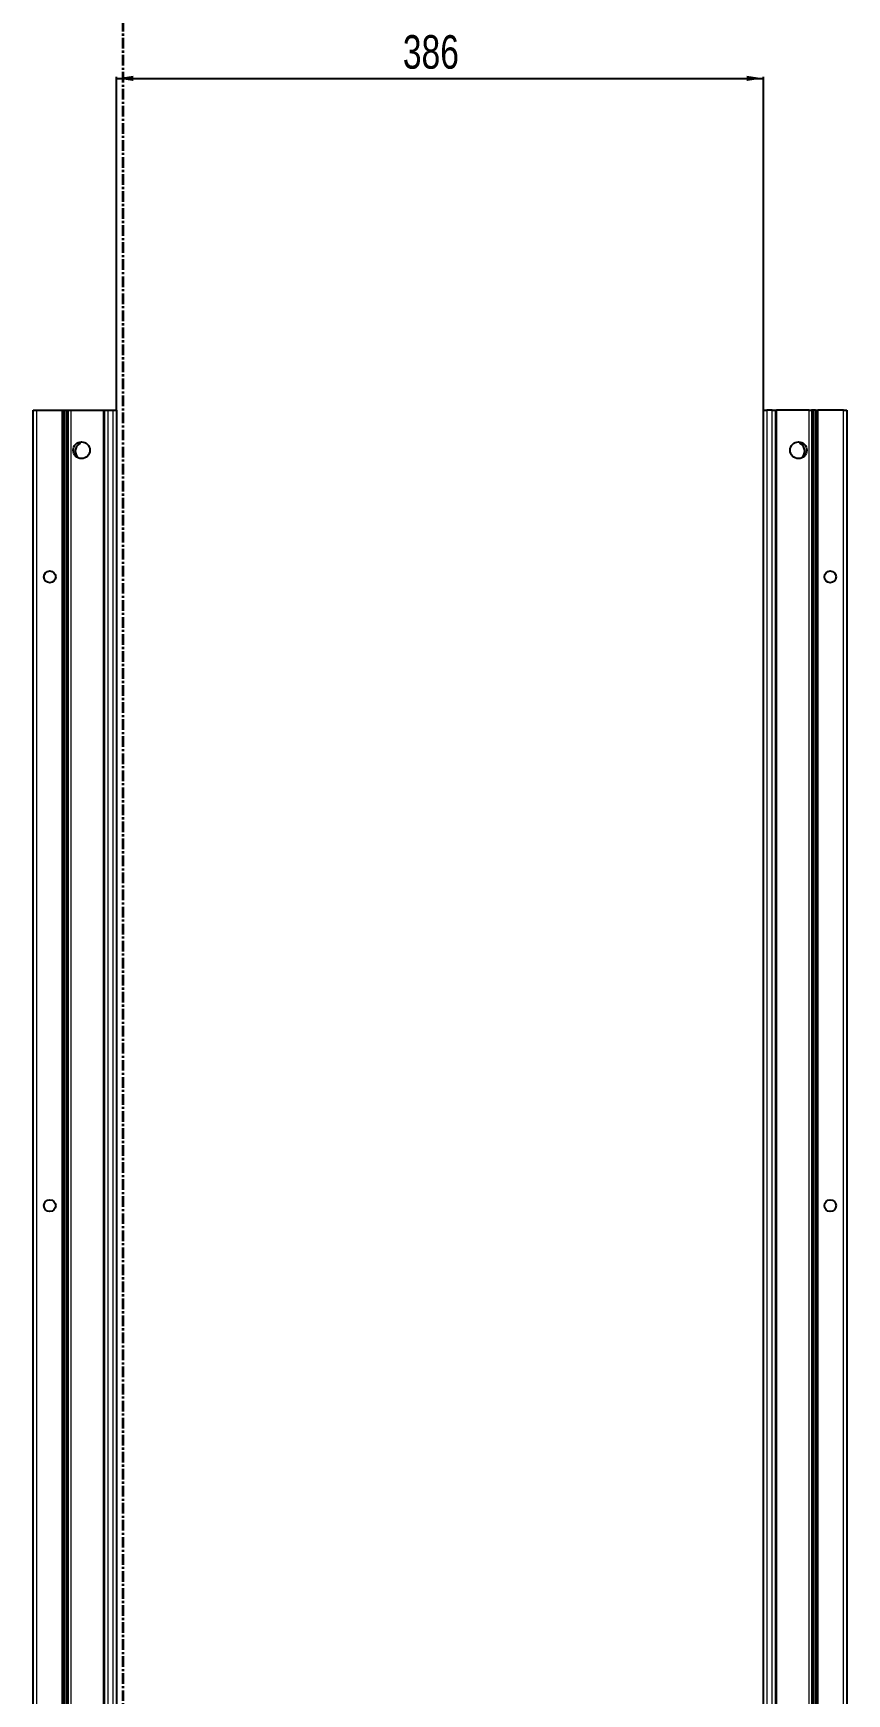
# Model space of a CAD drawing. Header units: millimetres. Extents: x -199 to 2744, y -1747 to 1507.
# Drawn here: x 1263 to 1749, y -118 to 872 of the extents above; entities that cross this region are included whole.
import ezdxf

# ---------------------------------------------------------------- set-up
doc = ezdxf.new("R2010")
doc.units = ezdxf.units.MM
doc.linetypes.add('CENTER', pattern=[10.16, 6.35, -1.27, 1.27, -1.27])
doc.layers.add('FORMAT', color=7, linetype='Continuous')
doc.styles.add('SLDTEXTSTYLE0', font='TXT', dxfattribs={"width": 0.75})
doc.dimstyles.new('SLDDIMSTYLE0', dxfattribs={"dimtxt": 20, "dimasz": 10, "dimexe": 0, "dimexo": 0.0625, "dimgap": 5, "dimtad": 2, "dimdec": 1, "dimrnd": 1e-09, "dimzin": 12, "dimdsep": 46, "dimtxsty": 'SLDTEXTSTYLE0', "dimsah": 1, "dimcen": 0.09, "dimadec": 0, "dimazin": 3, "dimtfac": 1, "dimtofl": 0, "dimtmove": 0, "dimatfit": 3, "dimfxl": 0, "dimfrac": 2, "dimtolj": 1, "dimtzin": 12, "dimarcsym": 0})

# ---------------------------------------------------------------- blocks, each defined once
blk = doc.blocks.new('_D_4')
at = {"layer": 'FORMAT'}
for p, q in [((1312.99, 647.22), (1312.99, 846)), ((1312.99, 845), (1698.99, 845)), ((1698.99, 647.22), (1698.99, 846))]:
    blk.add_line(p, q, dxfattribs=at)
for points in [[(1312.99, 845), (1322.99, 843.46), (1322.99, 846.54)], [(1698.99, 845), (1688.99, 846.54), (1688.99, 843.46)]]:
    blk.add_solid(points, dxfattribs=at)
at = {"layer": 'FORMAT', "insert": (1483.82, 870.78), "char_height": 20, "attachment_point": 1, "style": 'SLDTEXTSTYLE0'}
blk.add_mtext('386', dxfattribs=at)

msp = doc.modelspace()

# ---------------------------------------------------------------- linework, layer by layer
at = {"color": 7, "linetype": 'CENTER', "lineweight": 35}
msp.add_line((1316.72, 1499.09), (1316.72, -1103.67), dxfattribs=at)
at = {"color": 7, "linetype": 'Continuous', "lineweight": 25}
for p, q in [((1263.29, -851.79), (1263.29, 647.21)), ((1263.29, 647.21), (1265.29, 647.21)), ((1265.29, 647.21), (1280.64, 647.21)), ((1280.64, 647.21), (1281.29, 647.21)), ((1281.29, 623.46), (1281.29, 647.21)), ((1281.29, 647.21), (1281.87, 647.21)), ((1281.87, 647.21), (1283.08, 647.21)), ((1283.08, 647.21), (1283.08, -851.79)), ((1283.08, 647.21), (1283.11, 647.21)), ((1283.11, 647.21), (1283.11, -851.79)), ((1283.11, 647.21), (1284.32, 647.21)), ((1284.32, 647.21), (1285.73, 647.21)), ((1285.73, 647.21), (1305.14, 647.21)), ((1305.14, 647.21), (1305.79, 647.21)), ((1305.79, -851.79), (1305.79, 647.21)), ((1305.79, 647.21), (1307.79, 647.21)), ((1307.79, 647.21), (1310.99, 647.21)), ((1310.99, 647.21), (1312.99, 647.21)), ((1312.99, 647.21), (1312.99, -851.79)), ((1698.99, -851.79), (1698.99, 647.21)), ((1698.99, 647.21), (1700.99, 647.21)), ((1704.19, 647.21), (1700.99, 647.21)), ((1704.19, 647.21), (1706.19, 647.21)), ((1706.19, 647.21), (1706.19, -851.79)), ((1706.19, 647.21), (1706.84, 647.21)), ((1726.24, 647.21), (1706.84, 647.21)), ((1726.24, 647.21), (1727.65, 647.21)), ((1728.86, 647.21), (1727.65, 647.21)), ((1728.86, -851.79), (1728.86, 647.21)), ((1728.89, 647.21), (1728.86, 647.21)), ((1728.89, -851.79), (1728.89, 647.21)), ((1730.1, 647.21), (1728.89, 647.21)), ((1730.1, 647.21), (1730.69, 647.21)), ((1730.69, 647.21), (1730.69, 623.46)), ((1730.69, 647.21), (1731.34, 647.21)), ((1746.69, 647.21), (1731.34, 647.21)), ((1746.69, 647.21), (1748.69, 647.21)), ((1748.69, 647.21), (1748.69, -851.79)), ((1291.34, 627.73), (1291.34, 628.14)), ((1720.64, 628.14), (1720.64, 627.73)), ((1281.35, 623.35), (1281.29, 623.46)), ((1281.29, 623.46), (1281.29, 621.96)), ((1281.29, 621.96), (1281.35, 622.06)), ((1281.29, 573.46), (1281.29, 621.96)), ((1281.35, 622.06), (1281.35, 623.35)), ((1730.69, 623.46), (1730.62, 623.35)), ((1730.62, 623.35), (1730.62, 622.06)), ((1730.62, 622.06), (1730.69, 621.96)), ((1730.69, 621.96), (1730.69, 623.46)), ((1730.69, 621.96), (1730.69, 573.46)), ((1281.35, 573.35), (1281.29, 573.46)), ((1281.29, 573.46), (1281.29, 571.96)), ((1281.29, 571.96), (1281.35, 572.06)), ((1281.29, 523.46), (1281.29, 571.96)), ((1281.35, 572.06), (1281.35, 573.35)), ((1730.69, 573.46), (1730.62, 573.35)), ((1730.62, 573.35), (1730.62, 572.06)), ((1730.62, 572.06), (1730.69, 571.96)), ((1730.69, 571.96), (1730.69, 573.46)), ((1730.69, 571.96), (1730.69, 523.46)), ((1281.35, 523.35), (1281.29, 523.46)), ((1281.29, 523.46), (1281.29, 521.96)), ((1281.29, 521.96), (1281.35, 522.06)), ((1281.29, 473.46), (1281.29, 521.96)), ((1281.35, 522.06), (1281.35, 523.35)), ((1730.69, 523.46), (1730.62, 523.35)), ((1730.62, 523.35), (1730.62, 522.06)), ((1730.62, 522.06), (1730.69, 521.96)), ((1730.69, 521.96), (1730.69, 523.46)), ((1730.69, 521.96), (1730.69, 473.46)), ((1281.35, 473.35), (1281.29, 473.46)), ((1281.29, 473.46), (1281.29, 471.96)), ((1281.29, 471.96), (1281.35, 472.06)), ((1281.29, 423.46), (1281.29, 471.96)), ((1281.35, 472.06), (1281.35, 473.35)), ((1730.69, 473.46), (1730.62, 473.35)), ((1730.62, 473.35), (1730.62, 472.06)), ((1730.62, 472.06), (1730.69, 471.96)), ((1730.69, 471.96), (1730.69, 473.46)), ((1730.69, 471.96), (1730.69, 423.46)), ((1281.35, 423.35), (1281.29, 423.46)), ((1281.29, 423.46), (1281.29, 421.96)), ((1281.29, 421.96), (1281.35, 422.06)), ((1281.29, 373.46), (1281.29, 421.96)), ((1281.35, 422.06), (1281.35, 423.35)), ((1730.69, 423.46), (1730.62, 423.35)), ((1730.62, 423.35), (1730.62, 422.06)), ((1730.62, 422.06), (1730.69, 421.96)), ((1730.69, 421.96), (1730.69, 423.46)), ((1730.69, 421.96), (1730.69, 373.46)), ((1281.35, 373.35), (1281.29, 373.46)), ((1281.29, 373.46), (1281.29, 371.96)), ((1281.29, 371.96), (1281.35, 372.06)), ((1281.29, 323.46), (1281.29, 371.96)), ((1281.35, 372.06), (1281.35, 373.35)), ((1730.69, 373.46), (1730.62, 373.35)), ((1730.62, 373.35), (1730.62, 372.06)), ((1730.62, 372.06), (1730.69, 371.96)), ((1730.69, 371.96), (1730.69, 373.46)), ((1730.69, 371.96), (1730.69, 323.46)), ((1281.35, 323.35), (1281.29, 323.46)), ((1281.29, 323.46), (1281.29, 321.96)), ((1281.29, 321.96), (1281.35, 322.06)), ((1281.29, 273.46), (1281.29, 321.96)), ((1281.35, 322.06), (1281.35, 323.35)), ((1730.69, 323.46), (1730.62, 323.35)), ((1730.62, 323.35), (1730.62, 322.06)), ((1730.62, 322.06), (1730.69, 321.96)), ((1730.69, 321.96), (1730.69, 323.46)), ((1730.69, 321.96), (1730.69, 273.46)), ((1281.35, 273.35), (1281.29, 273.46)), ((1281.29, 273.46), (1281.29, 271.96)), ((1281.29, 271.96), (1281.35, 272.06)), ((1281.29, 223.46), (1281.29, 271.96)), ((1281.35, 272.06), (1281.35, 273.35)), ((1730.69, 273.46), (1730.62, 273.35)), ((1730.62, 273.35), (1730.62, 272.06)), ((1730.62, 272.06), (1730.69, 271.96)), ((1730.69, 271.96), (1730.69, 273.46)), ((1730.69, 271.96), (1730.69, 223.46)), ((1281.35, 223.35), (1281.29, 223.46)), ((1281.29, 223.46), (1281.29, 221.96)), ((1281.29, 221.96), (1281.35, 222.06)), ((1281.29, 173.46), (1281.29, 221.96)), ((1281.35, 222.06), (1281.35, 223.35)), ((1730.69, 223.46), (1730.62, 223.35)), ((1730.62, 223.35), (1730.62, 222.06)), ((1730.62, 222.06), (1730.69, 221.96)), ((1730.69, 221.96), (1730.69, 223.46)), ((1730.69, 221.96), (1730.69, 173.46)), ((1281.35, 173.35), (1281.29, 173.46)), ((1281.29, 173.46), (1281.29, 171.96)), ((1281.29, 171.96), (1281.35, 172.06)), ((1281.29, 123.46), (1281.29, 171.96)), ((1281.35, 172.06), (1281.35, 173.35)), ((1730.69, 173.46), (1730.62, 173.35)), ((1730.62, 173.35), (1730.62, 172.06)), ((1730.62, 172.06), (1730.69, 171.96)), ((1730.69, 171.96), (1730.69, 173.46)), ((1730.69, 171.96), (1730.69, 123.46)), ((1281.35, 123.35), (1281.29, 123.46)), ((1281.29, 123.46), (1281.29, 121.96)), ((1281.29, 121.96), (1281.35, 122.06)), ((1281.29, 73.46), (1281.29, 121.96)), ((1281.35, 122.06), (1281.35, 123.35)), ((1730.69, 123.46), (1730.62, 123.35)), ((1730.62, 123.35), (1730.62, 122.06)), ((1730.62, 122.06), (1730.69, 121.96)), ((1730.69, 121.96), (1730.69, 123.46)), ((1730.69, 121.96), (1730.69, 73.46)), ((1281.35, 73.35), (1281.29, 73.46)), ((1281.29, 73.46), (1281.29, 71.96)), ((1281.29, 71.96), (1281.35, 72.06)), ((1281.29, 23.46), (1281.29, 71.96)), ((1281.35, 72.06), (1281.35, 73.35)), ((1730.69, 73.46), (1730.62, 73.35)), ((1730.62, 73.35), (1730.62, 72.06)), ((1730.62, 72.06), (1730.69, 71.96)), ((1730.69, 71.96), (1730.69, 73.46)), ((1730.69, 71.96), (1730.69, 23.46)), ((1281.35, 23.35), (1281.29, 23.46)), ((1281.29, 23.46), (1281.29, 21.96)), ((1281.29, 21.96), (1281.35, 22.06)), ((1281.29, -26.54), (1281.29, 21.96)), ((1281.35, 22.06), (1281.35, 23.35)), ((1730.69, 23.46), (1730.62, 23.35)), ((1730.62, 23.35), (1730.62, 22.06)), ((1730.62, 22.06), (1730.69, 21.96)), ((1730.69, 21.96), (1730.69, 23.46)), ((1730.69, 21.96), (1730.69, -26.54)), ((1281.35, -26.65), (1281.29, -26.54)), ((1281.29, -26.54), (1281.29, -28.04)), ((1281.29, -28.04), (1281.35, -27.94)), ((1281.29, -76.54), (1281.29, -28.04)), ((1281.35, -27.94), (1281.35, -26.65)), ((1730.69, -26.54), (1730.62, -26.65)), ((1730.62, -26.65), (1730.62, -27.94)), ((1730.62, -27.94), (1730.69, -28.04)), ((1730.69, -28.04), (1730.69, -26.54)), ((1730.69, -28.04), (1730.69, -76.54)), ((1281.35, -76.65), (1281.29, -76.54)), ((1281.29, -76.54), (1281.29, -78.04)), ((1281.29, -78.04), (1281.35, -77.94)), ((1281.29, -126.54), (1281.29, -78.04)), ((1281.35, -77.94), (1281.35, -76.65)), ((1730.69, -76.54), (1730.62, -76.65)), ((1730.62, -76.65), (1730.62, -77.94)), ((1730.62, -77.94), (1730.69, -78.04)), ((1730.69, -78.04), (1730.69, -76.54)), ((1730.69, -78.04), (1730.69, -126.54))]:
    msp.add_line(p, q, dxfattribs=at)
at = {"color": 8, "linetype": 'Continuous', "lineweight": 18}
for p, q in [((1265.29, 647.21), (1265.29, -851.79)), ((1280.64, -851.79), (1280.64, 647.21)), ((1281.87, 647.21), (1281.87, -851.79)), ((1284.32, -851.79), (1284.32, 647.21)), ((1285.73, 647.21), (1285.73, -851.79)), ((1305.14, -851.79), (1305.14, 647.21)), ((1307.79, 647.21), (1307.79, -851.79)), ((1310.99, -851.79), (1310.99, 647.21)), ((1700.99, 647.21), (1700.99, -851.79)), ((1704.19, -851.79), (1704.19, 647.21)), ((1706.84, 647.21), (1706.84, -851.79)), ((1726.24, -851.79), (1726.24, 647.21)), ((1727.65, 647.21), (1727.65, -851.79)), ((1730.1, -851.79), (1730.1, 647.21)), ((1731.34, 647.21), (1731.34, -851.79)), ((1746.69, -851.79), (1746.69, 647.21))]:
    msp.add_line(p, q, dxfattribs=at)
at = {"color": 7, "linetype": 'Continuous', "lineweight": 25}
for centre, radius in [((1292.14, 623.21), 5), ((1719.84, 623.21), 5), ((1273.19, 547.71), 3.5), ((1738.79, 547.71), 3.5), ((1273.19, 172.71), 3.5), ((1738.79, 172.71), 3.5)]:
    msp.add_circle(centre, radius, dxfattribs=at)
for centre, radius, start, end in [((1293.64, 622.71), 5.25, 119.14074, 233.81086), ((1290.84, 627.73), 0.5, 299.14074, 0), ((1721.14, 627.73), 0.5, 180, 240.85926), ((1718.34, 622.71), 5.25, 306.18932, 60.85926)]:
    msp.add_arc(centre, radius, start, end, dxfattribs=at)

# ---------------------------------------------------------------- dimensions: what is measured, and where the dimension line sits
at = {"layer": 'FORMAT'}
dim = msp.add_linear_dim(base=(1698.99, 845), p1=(1312.99, 647.21), p2=(1698.99, 647.21), angle=0, dimstyle='SLDDIMSTYLE0', dxfattribs=at)
dim.commit()
dim.dimension.update_dxf_attribs({"geometry": '_D_4', "text_midpoint": (1505.99, 845), "dimtype": 160})

doc.saveas('drawing.dxf')
